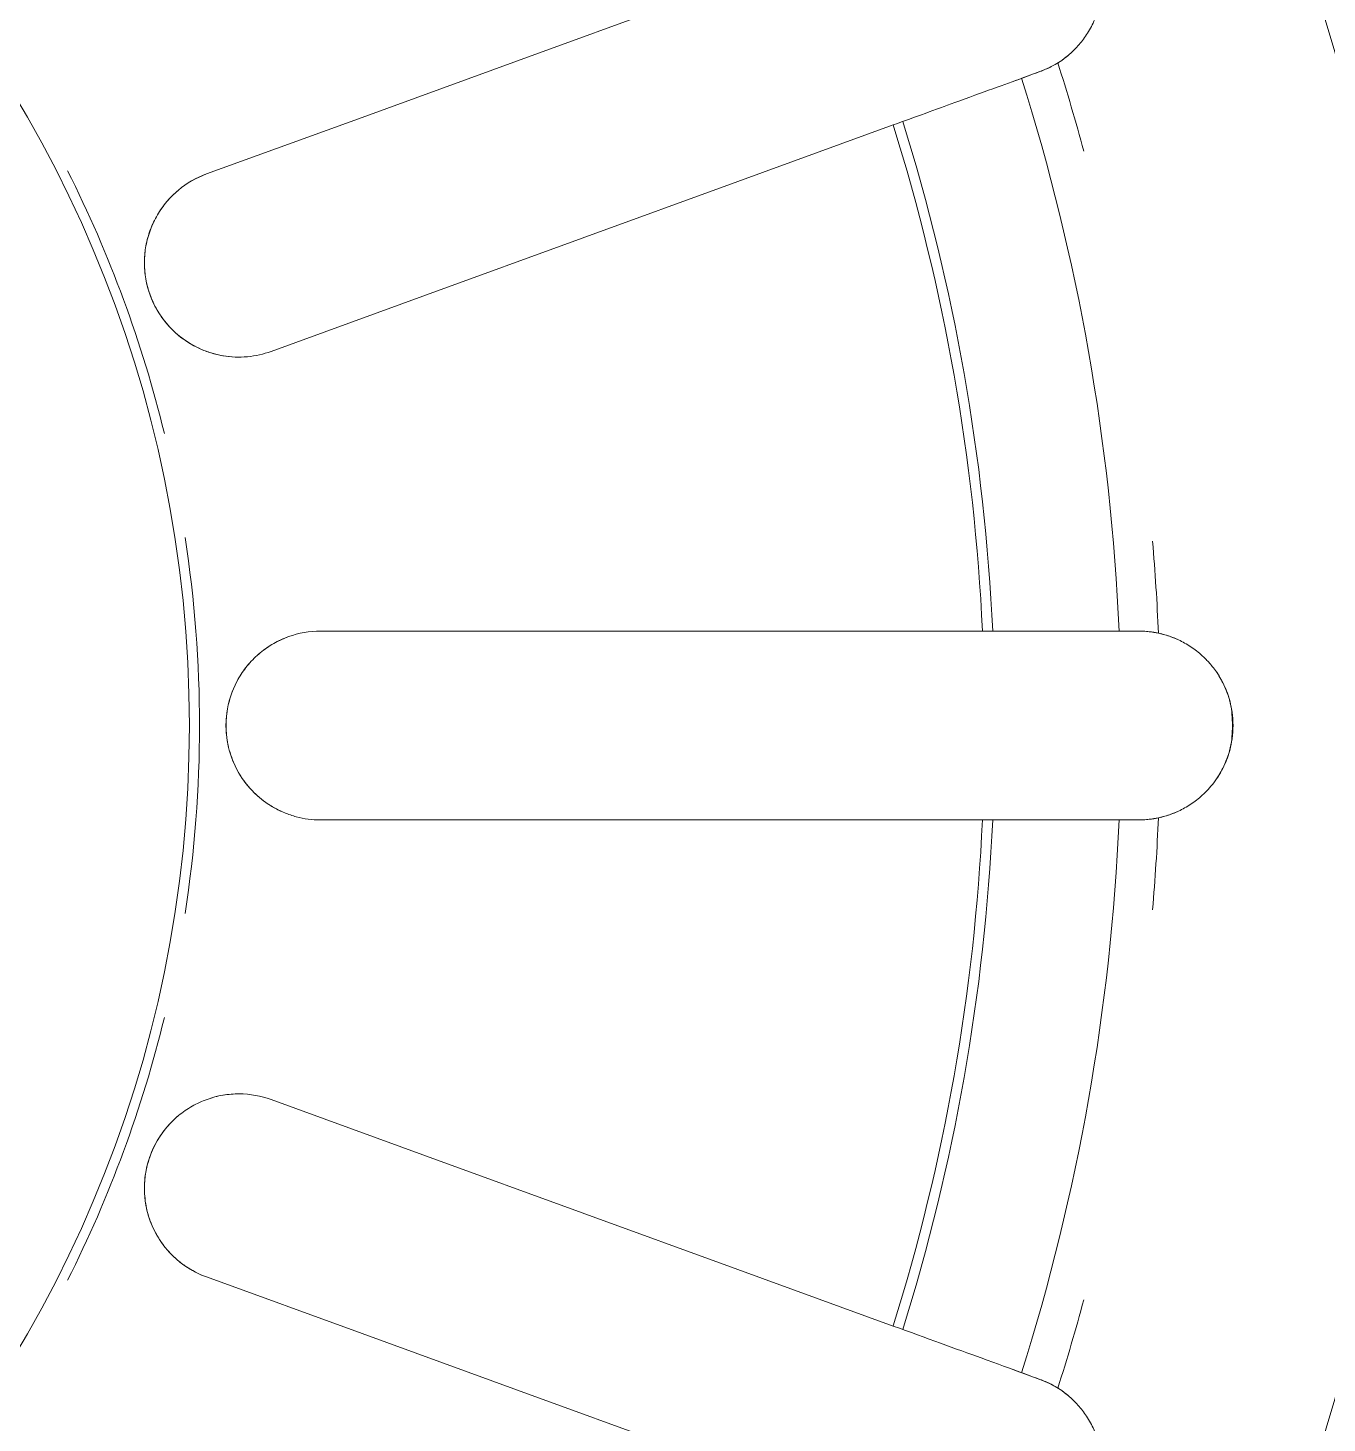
# Model space of a CAD drawing. Header units: millimetres. Extents: x -11245 to 9283, y -22520 to -3800.
# Drawn here: x -7519.77 to -7499.13, y -15416.81 to -15394.64 of the extents above; entities that cross this region are included whole.
import ezdxf

# ---------------------------------------------------------------- set-up
doc = ezdxf.new("R2010")
doc.units = ezdxf.units.MM
doc.layers.add('A-GENM', color=13, linetype='Continuous', lineweight=9)
doc.layers.add('G-IMPT', color=8, linetype='Continuous', lineweight=9)

# ---------------------------------------------------------------- blocks, each defined once
blk = doc.blocks.new('CRT_MGN_COZ_Fogão a lenha completo - CRT_MGN_COZ_Fogão a lenha completo-5005769-PAGINAÇÃO DE PISO TÉRREO')
at = {"layer": 'G-IMPT', "flags": 128}
for points in [[(2471.564, -87.575), (2472.464, -85.104), (2473.363, -82.633), (2474.263, -80.162), (2475.162, -77.69)], [(2492.688, -77.69), (2493.587, -80.162), (2494.487, -82.633), (2495.386, -85.104), (2496.286, -87.575)], [(2477.981, -78.716), (2477.082, -81.188), (2476.182, -83.659), (2475.283, -86.13), (2474.383, -88.601)], [(2493.467, -88.601), (2492.567, -86.13), (2491.668, -83.659), (2490.768, -81.188), (2489.869, -78.716)], [(2482.425, -90.019), (2482.425, -87.39), (2482.425, -84.76), (2482.425, -82.13), (2482.425, -79.5)], [(2485.425, -79.5), (2485.425, -82.13), (2485.425, -84.76), (2485.425, -87.39), (2485.425, -90.019)], [(2473.641, -90.642), (2473.588, -90.787), (2473.535, -90.932)], [(2494.315, -90.932), (2494.262, -90.787), (2494.209, -90.642)], [(2482.425, -92.5), (2482.425, -92.345), (2482.425, -92.191)], [(2485.425, -92.191), (2485.425, -92.345), (2485.425, -92.5)]]:
    blk.add_lwpolyline(points, dxfattribs=at)
at = {"layer": 'G-IMPT'}
for centre, radius, start, end in [((2481.925, -58), 58.454, 90, 270), ((2481.925, -58), 57.5, 90, 270), ((2483.925, -58), 41, 90, 270), ((2483.925, -58), 41, 270, 90), ((2483.925, -58), 57.5, 180, 296.25141), ((2483.925, -58), 56.5, 180, 0), ((2483.925, -58), 42, 180, 270), ((2483.925, -58), 41.108, 180, 360), ((2483.925, -58), 41, 180, 270), ((2483.925, -58), 40.608, 180, 0), ((2483.925, -58), 39.099, 180, 360), ((2483.925, -58), 19.418, 180, 0), ((2483.925, -58), 41, 270, 0), ((2483.925, -58), 42, 270, 0), ((2481.925, -58), 58.454, 270, 344.11765), ((2483.925, -58), 19.579, 243.2443, 256.2957), ((2483.925, -58), 19.579, 283.7043, 296.7557), ((2483.925, -58), 19.579, 261.2249, 278.7751), ((2483.925, -58), 32.054, 252.6822, 267.3178), ((2483.925, -58), 32.054, 272.6822, 287.3178), ((2483.925, -58), 32.216, 252.6687, 267.3313), ((2483.925, -58), 32.216, 272.6687, 287.3313), ((2483.925, -58), 34.223, 252.5121, 267.4879), ((2483.925, -58), 34.223, 272.5121, 287.4879), ((2483.925, -58), 34.845, 252.4126, 254.8187), ((2483.925, -58), 34.845, 285.1811, 287.5874), ((2483.925, -58), 34.845, 265.1811, 267.5874), ((2483.925, -58), 34.845, 272.4126, 274.8187)]:
    blk.add_arc(centre, radius, start, end, dxfattribs=at)
for points, knots in [([(2475.162, -77.69), (2475.206, -77.569), (2475.296, -77.396), (2475.458, -77.192), (2475.598, -77.057), (2475.754, -76.94), (2475.983, -76.813), (2476.34, -76.697), (2476.833, -76.694), (2477.341, -76.879), (2477.683, -77.169), (2477.882, -77.459), (2477.992, -77.697), (2478.058, -77.95), (2478.086, -78.296), (2478.04, -78.555), (2477.981, -78.716)], [-1, -1, -1, -1, -0.916667, -0.875, -0.833333, -0.791667, -0.75, -0.666667, -0.555556, -0.444444, -0.333333, -0.277778, -0.222222, -0.166667, -0.111111, 0, 0, 0, 0]), ([(2475.162, -77.69), (2475.239, -77.48), (2475.41, -77.214), (2475.711, -76.966), (2475.896, -76.861), (2476.048, -76.795), (2476.207, -76.745), (2476.365, -76.715), (2476.531, -76.702), (2476.7, -76.706), (2476.861, -76.728), (2477.021, -76.77), (2477.18, -76.83), (2477.356, -76.918), (2477.545, -77.054), (2477.733, -77.241), (2477.881, -77.459), (2478.029, -77.777), (2478.072, -78.039), (2478.072, -78.21)], [-1, -1, -1, -1, -0.8611111, -0.7916667, -0.7569444, -0.7222222, -0.6875, -0.6527778, -0.6180556, -0.5833333, -0.5486111, -0.5138889, -0.4791667, -0.4444444, -0.3888889, -0.3333333, -0.2777778, -0.2222222, -0.1111111, -0.1111111, -0.1111111, -0.1111111]), ([(2489.869, -78.716), (2489.825, -78.595), (2489.782, -78.405), (2489.775, -78.145), (2489.796, -77.951), (2489.841, -77.761), (2489.934, -77.516), (2490.133, -77.198), (2490.509, -76.879), (2491.016, -76.694), (2491.465, -76.697), (2491.804, -76.79), (2492.041, -76.903), (2492.254, -77.054), (2492.499, -77.301), (2492.629, -77.529), (2492.688, -77.69)], [-1, -1, -1, -1, -0.916667, -0.875, -0.833333, -0.791667, -0.75, -0.666667, -0.555556, -0.444444, -0.333333, -0.277778, -0.222222, -0.166667, -0.111111, 0, 0, 0, 0]), ([(2489.784, -78.081), (2489.793, -77.973), (2489.824, -77.809), (2489.898, -77.609), (2489.973, -77.461), (2490.062, -77.321), (2490.163, -77.196), (2490.282, -77.079), (2490.414, -76.974), (2490.552, -76.888), (2490.702, -76.816), (2490.862, -76.76), (2491.053, -76.715), (2491.286, -76.697), (2491.55, -76.72), (2491.803, -76.792), (2492.121, -76.94), (2492.456, -77.228), (2492.627, -77.522), (2492.688, -77.69)], [-0.8611111, -0.8611111, -0.8611111, -0.8611111, -0.7916667, -0.7569444, -0.7222222, -0.6875, -0.6527778, -0.6180556, -0.5833333, -0.5486111, -0.5138889, -0.4791667, -0.4444444, -0.3888889, -0.3333333, -0.2777778, -0.2222222, -0.1111111, 0, 0, 0, 0]), ([(2482.425, -79.5), (2482.425, -79.371), (2482.45, -79.177), (2482.533, -78.931), (2482.618, -78.756), (2482.725, -78.593), (2482.896, -78.395), (2483.192, -78.164), (2483.655, -77.992), (2484.195, -77.992), (2484.616, -78.148), (2484.902, -78.352), (2485.086, -78.539), (2485.235, -78.754), (2485.38, -79.069), (2485.425, -79.328), (2485.425, -79.5)], [-1, -1, -1, -1, -0.916667, -0.875, -0.833333, -0.791667, -0.75, -0.666667, -0.555556, -0.444444, -0.333333, -0.277778, -0.222222, -0.166667, -0.111111, 0, 0, 0, 0]), ([(2482.562, -78.874), (2482.608, -78.776), (2482.693, -78.632), (2482.831, -78.47), (2482.952, -78.356), (2483.084, -78.255), (2483.221, -78.172), (2483.373, -78.103), (2483.534, -78.049), (2483.692, -78.015), (2483.857, -77.999), (2484.027, -78.001), (2484.222, -78.024), (2484.447, -78.087), (2484.688, -78.199), (2484.901, -78.353), (2485.149, -78.601), (2485.279, -78.832), (2485.337, -78.993)], [-0.8611111, -0.8611111, -0.8611111, -0.8611111, -0.7916667, -0.7569444, -0.7222222, -0.6875, -0.6527778, -0.6180556, -0.5833333, -0.5486111, -0.5138889, -0.4791667, -0.4444444, -0.3888889, -0.3333333, -0.2777778, -0.2222222, -0.1111111, -0.1111111, -0.1111111, -0.1111111]), ([(2474.383, -88.601), (2474.193, -89.125), (2473.9, -89.931), (2473.701, -90.476), (2473.641, -90.642)], [-1, -1, -1, -1, -0.4, 0, 0, 0, 0]), ([(2494.209, -90.642), (2494.119, -90.393), (2493.894, -89.777), (2493.594, -88.951), (2493.467, -88.601)], [-1, -1, -1, -1, -0.4, 0, 0, 0, 0]), ([(2473.535, -90.932), (2473.513, -90.992), (2473.461, -91.111), (2473.374, -91.256), (2473.291, -91.365), (2473.224, -91.443), (2473.149, -91.518), (2473.065, -91.591), (2472.973, -91.659), (2472.875, -91.72), (2472.757, -91.782), (2472.631, -91.834), (2472.491, -91.876), (2472.353, -91.905), (2472.189, -91.921), (2472.016, -91.919), (2471.82, -91.893), (2471.612, -91.834), (2471.414, -91.746), (2471.247, -91.64), (2471.113, -91.53), (2470.997, -91.412), (2470.901, -91.291), (2470.823, -91.168), (2470.761, -91.048), (2470.715, -90.934), (2470.679, -90.824), (2470.653, -90.713), (2470.635, -90.603), (2470.626, -90.497), (2470.624, -90.394), (2470.631, -90.257), (2470.657, -90.091), (2470.694, -89.966), (2470.716, -89.906)], [-1, -1, -1, -1, -0.944444, -0.888889, -0.861111, -0.833333, -0.805556, -0.777778, -0.75, -0.722222, -0.694444, -0.659722, -0.638889, -0.611111, -0.583333, -0.555556, -0.527778, -0.5, -0.472222, -0.444444, -0.416667, -0.388889, -0.361111, -0.333333, -0.305556, -0.277778, -0.25, -0.222222, -0.194444, -0.166667, -0.138889, -0.111111, -0.055556, 0, 0, 0, 0]), ([(2497.134, -89.906), (2497.156, -89.966), (2497.193, -90.091), (2497.219, -90.258), (2497.226, -90.394), (2497.224, -90.497), (2497.215, -90.603), (2497.197, -90.713), (2497.171, -90.824), (2497.135, -90.934), (2497.085, -91.057), (2497.021, -91.178), (2496.941, -91.3), (2496.854, -91.411), (2496.739, -91.529), (2496.605, -91.639), (2496.438, -91.744), (2496.241, -91.834), (2496.032, -91.892), (2495.837, -91.919), (2495.663, -91.921), (2495.498, -91.905), (2495.347, -91.874), (2495.208, -91.83), (2495.084, -91.778), (2494.975, -91.721), (2494.877, -91.659), (2494.785, -91.591), (2494.701, -91.518), (2494.626, -91.443), (2494.559, -91.365), (2494.476, -91.256), (2494.389, -91.111), (2494.337, -90.992), (2494.315, -90.932)], [-1, -1, -1, -1, -0.944444, -0.888889, -0.861111, -0.833333, -0.805556, -0.777778, -0.75, -0.722222, -0.694444, -0.659722, -0.638889, -0.611111, -0.583333, -0.555556, -0.527778, -0.5, -0.472222, -0.444444, -0.416667, -0.388889, -0.361111, -0.333333, -0.305556, -0.277778, -0.25, -0.222222, -0.194444, -0.166667, -0.138889, -0.111111, -0.055556, 0, 0, 0, 0]), ([(2482.425, -92.191), (2482.425, -91.926), (2482.425, -91.27), (2482.425, -90.391), (2482.425, -90.019)], [-1, -1, -1, -1, -0.4, 0, 0, 0, 0]), ([(2485.425, -90.019), (2485.425, -90.577), (2485.425, -91.434), (2485.425, -92.014), (2485.425, -92.191)], [-1, -1, -1, -1, -0.4, 0, 0, 0, 0]), ([(2485.425, -92.5), (2485.425, -92.564), (2485.417, -92.693), (2485.384, -92.859), (2485.344, -92.989), (2485.307, -93.086), (2485.263, -93.182), (2485.208, -93.279), (2485.145, -93.375), (2485.074, -93.466), (2484.985, -93.565), (2484.884, -93.656), (2484.767, -93.744), (2484.647, -93.818), (2484.499, -93.889), (2484.335, -93.947), (2484.142, -93.989), (2483.926, -94.005), (2483.71, -93.989), (2483.518, -93.947), (2483.353, -93.89), (2483.204, -93.819), (2483.073, -93.738), (2482.957, -93.649), (2482.858, -93.557), (2482.776, -93.466), (2482.705, -93.375), (2482.642, -93.279), (2482.587, -93.182), (2482.543, -93.086), (2482.506, -92.989), (2482.466, -92.859), (2482.433, -92.693), (2482.425, -92.564), (2482.425, -92.5)], [-1, -1, -1, -1, -0.944444, -0.888889, -0.861111, -0.833333, -0.805556, -0.777778, -0.75, -0.722222, -0.694444, -0.659722, -0.638889, -0.611111, -0.583333, -0.555556, -0.527778, -0.5, -0.472222, -0.444444, -0.416667, -0.388889, -0.361111, -0.333333, -0.305556, -0.277778, -0.25, -0.222222, -0.194444, -0.166667, -0.138889, -0.111111, -0.055556, 0, 0, 0, 0])]:
    blk.add_open_spline(points, degree=3, knots=knots, dxfattribs=at)
for points in [[(2473.535, -90.932), (2473.583, -90.8), (2473.637, -90.652), (2473.695, -90.492)], [(2494.154, -90.49), (2494.213, -90.651), (2494.267, -90.799), (2494.315, -90.932)], [(2473.396, -91.216), (2473.421, -91.176), (2473.47, -91.089), (2473.515, -90.987), (2473.535, -90.932)], [(2494.315, -90.932), (2494.335, -90.987), (2494.38, -91.089), (2494.429, -91.176), (2494.454, -91.216)], [(2473.396, -91.216), (2473.368, -91.263), (2473.304, -91.354), (2473.227, -91.439), (2473.186, -91.48)], [(2494.664, -91.48), (2494.623, -91.439), (2494.545, -91.354), (2494.482, -91.263), (2494.454, -91.216)], [(2482.425, -92.031), (2482.425, -92.202), (2482.425, -92.359), (2482.425, -92.5)], [(2485.425, -92.5), (2485.425, -92.359), (2485.425, -92.202), (2485.425, -92.031)], [(2482.425, -92.5), (2482.425, -92.558), (2482.432, -92.669), (2482.448, -92.768), (2482.458, -92.814)], [(2485.392, -92.814), (2485.402, -92.768), (2485.418, -92.669), (2485.425, -92.558), (2485.425, -92.5)], [(2482.566, -93.134), (2482.541, -93.081), (2482.497, -92.975), (2482.469, -92.868), (2482.458, -92.814)], [(2485.392, -92.814), (2485.381, -92.868), (2485.353, -92.975), (2485.309, -93.081), (2485.284, -93.134)], [(2484.77, -93.74), (2484.735, -93.762), (2484.662, -93.805), (2484.54, -93.87), (2484.407, -93.926), (2484.265, -93.965), (2484.104, -93.985), (2483.924, -93.992), (2483.744, -93.985), (2483.583, -93.964), (2483.442, -93.926), (2483.308, -93.87), (2483.187, -93.805), (2483.114, -93.761), (2483.08, -93.739)]]:
    blk.add_open_spline(points, degree=3, dxfattribs=at)
blk = doc.blocks.new('CRT_MGN_COZ_Fogão a lenha completo - CRT_MGN_COZ_Fogão a lenha completo-V26-PAGINAÇÃO DE PISO TÉRREO')
at = {"layer": 'G-IMPT', "flags": 128}
for points in [[(2471.564, -87.575), (2472.464, -85.104), (2473.363, -82.633), (2474.263, -80.162), (2475.162, -77.69)], [(2492.688, -77.69), (2493.587, -80.162), (2494.487, -82.633), (2495.386, -85.104), (2496.286, -87.575)], [(2477.981, -78.716), (2477.082, -81.188), (2476.182, -83.659), (2475.283, -86.13), (2474.383, -88.601)], [(2493.467, -88.601), (2492.567, -86.13), (2491.668, -83.659), (2490.768, -81.188), (2489.869, -78.716)], [(2482.425, -90.019), (2482.425, -87.39), (2482.425, -84.76), (2482.425, -82.13), (2482.425, -79.5)], [(2485.425, -79.5), (2485.425, -82.13), (2485.425, -84.76), (2485.425, -87.39), (2485.425, -90.019)], [(2473.641, -90.642), (2473.588, -90.787), (2473.535, -90.932)], [(2494.315, -90.932), (2494.262, -90.787), (2494.209, -90.642)], [(2482.425, -92.5), (2482.425, -92.345), (2482.425, -92.191)], [(2485.425, -92.191), (2485.425, -92.345), (2485.425, -92.5)]]:
    blk.add_lwpolyline(points, dxfattribs=at)
at = {"layer": 'G-IMPT'}
for centre, radius, start, end in [((2481.925, -58), 58.454, 90, 270), ((2481.925, -58), 57.5, 90, 270), ((2483.925, -58), 41, 90, 270), ((2483.925, -58), 41, 270, 90), ((2483.925, -58), 57.5, 180, 296.25141), ((2483.925, -58), 56.5, 180, 0), ((2483.925, -58), 42, 180, 270), ((2483.925, -58), 41.108, 180, 360), ((2483.925, -58), 41, 180, 270), ((2483.925, -58), 40.608, 180, 0), ((2483.925, -58), 39.099, 180, 360), ((2483.925, -58), 19.418, 180, 0), ((2483.925, -58), 41, 270, 0), ((2483.925, -58), 42, 270, 0), ((2481.925, -58), 58.454, 270, 344.11765), ((2483.925, -58), 19.579, 243.2443, 256.2957), ((2483.925, -58), 19.579, 283.7043, 296.7557), ((2483.925, -58), 19.579, 261.2249, 278.7751), ((2483.925, -58), 32.054, 252.6822, 267.3178), ((2483.925, -58), 32.054, 272.6822, 287.3178), ((2483.925, -58), 32.216, 252.6687, 267.3313), ((2483.925, -58), 32.216, 272.6687, 287.3313), ((2483.925, -58), 34.223, 252.5121, 267.4879), ((2483.925, -58), 34.223, 272.5121, 287.4879), ((2483.925, -58), 34.845, 252.4126, 254.8187), ((2483.925, -58), 34.845, 285.1811, 287.5874), ((2483.925, -58), 34.845, 265.1811, 267.5874), ((2483.925, -58), 34.845, 272.4126, 274.8187)]:
    blk.add_arc(centre, radius, start, end, dxfattribs=at)
for points, knots in [([(2475.162, -77.69), (2475.206, -77.569), (2475.296, -77.396), (2475.458, -77.192), (2475.598, -77.057), (2475.754, -76.94), (2475.983, -76.813), (2476.34, -76.697), (2476.833, -76.694), (2477.341, -76.879), (2477.683, -77.169), (2477.882, -77.459), (2477.992, -77.697), (2478.058, -77.95), (2478.086, -78.296), (2478.04, -78.555), (2477.981, -78.716)], [-1, -1, -1, -1, -0.916667, -0.875, -0.833333, -0.791667, -0.75, -0.666667, -0.555556, -0.444444, -0.333333, -0.277778, -0.222222, -0.166667, -0.111111, 0, 0, 0, 0]), ([(2475.162, -77.69), (2475.239, -77.48), (2475.41, -77.214), (2475.711, -76.966), (2475.896, -76.861), (2476.048, -76.795), (2476.207, -76.745), (2476.365, -76.715), (2476.531, -76.702), (2476.7, -76.706), (2476.861, -76.728), (2477.021, -76.77), (2477.18, -76.83), (2477.356, -76.918), (2477.545, -77.054), (2477.733, -77.241), (2477.881, -77.459), (2478.029, -77.777), (2478.072, -78.039), (2478.072, -78.21)], [-1, -1, -1, -1, -0.8611111, -0.7916667, -0.7569444, -0.7222222, -0.6875, -0.6527778, -0.6180556, -0.5833333, -0.5486111, -0.5138889, -0.4791667, -0.4444444, -0.3888889, -0.3333333, -0.2777778, -0.2222222, -0.1111111, -0.1111111, -0.1111111, -0.1111111]), ([(2489.869, -78.716), (2489.825, -78.595), (2489.782, -78.405), (2489.775, -78.145), (2489.796, -77.951), (2489.841, -77.761), (2489.934, -77.516), (2490.133, -77.198), (2490.509, -76.879), (2491.016, -76.694), (2491.465, -76.697), (2491.804, -76.79), (2492.041, -76.903), (2492.254, -77.054), (2492.499, -77.301), (2492.629, -77.529), (2492.688, -77.69)], [-1, -1, -1, -1, -0.916667, -0.875, -0.833333, -0.791667, -0.75, -0.666667, -0.555556, -0.444444, -0.333333, -0.277778, -0.222222, -0.166667, -0.111111, 0, 0, 0, 0]), ([(2489.784, -78.081), (2489.793, -77.973), (2489.824, -77.809), (2489.898, -77.609), (2489.973, -77.461), (2490.062, -77.321), (2490.163, -77.196), (2490.282, -77.079), (2490.414, -76.974), (2490.552, -76.888), (2490.702, -76.816), (2490.862, -76.76), (2491.053, -76.715), (2491.286, -76.697), (2491.55, -76.72), (2491.803, -76.792), (2492.121, -76.94), (2492.456, -77.228), (2492.627, -77.522), (2492.688, -77.69)], [-0.8611111, -0.8611111, -0.8611111, -0.8611111, -0.7916667, -0.7569444, -0.7222222, -0.6875, -0.6527778, -0.6180556, -0.5833333, -0.5486111, -0.5138889, -0.4791667, -0.4444444, -0.3888889, -0.3333333, -0.2777778, -0.2222222, -0.1111111, 0, 0, 0, 0]), ([(2482.425, -79.5), (2482.425, -79.371), (2482.45, -79.177), (2482.533, -78.931), (2482.618, -78.756), (2482.725, -78.593), (2482.896, -78.395), (2483.192, -78.164), (2483.655, -77.992), (2484.195, -77.992), (2484.616, -78.148), (2484.902, -78.352), (2485.086, -78.539), (2485.235, -78.754), (2485.38, -79.069), (2485.425, -79.328), (2485.425, -79.5)], [-1, -1, -1, -1, -0.916667, -0.875, -0.833333, -0.791667, -0.75, -0.666667, -0.555556, -0.444444, -0.333333, -0.277778, -0.222222, -0.166667, -0.111111, 0, 0, 0, 0]), ([(2482.562, -78.874), (2482.608, -78.776), (2482.693, -78.632), (2482.831, -78.47), (2482.952, -78.356), (2483.084, -78.255), (2483.221, -78.172), (2483.373, -78.103), (2483.534, -78.049), (2483.692, -78.015), (2483.857, -77.999), (2484.027, -78.001), (2484.222, -78.024), (2484.447, -78.087), (2484.688, -78.199), (2484.901, -78.353), (2485.149, -78.601), (2485.279, -78.832), (2485.337, -78.993)], [-0.8611111, -0.8611111, -0.8611111, -0.8611111, -0.7916667, -0.7569444, -0.7222222, -0.6875, -0.6527778, -0.6180556, -0.5833333, -0.5486111, -0.5138889, -0.4791667, -0.4444444, -0.3888889, -0.3333333, -0.2777778, -0.2222222, -0.1111111, -0.1111111, -0.1111111, -0.1111111]), ([(2474.383, -88.601), (2474.193, -89.125), (2473.9, -89.931), (2473.701, -90.476), (2473.641, -90.642)], [-1, -1, -1, -1, -0.4, 0, 0, 0, 0]), ([(2494.209, -90.642), (2494.119, -90.393), (2493.894, -89.777), (2493.594, -88.951), (2493.467, -88.601)], [-1, -1, -1, -1, -0.4, 0, 0, 0, 0]), ([(2473.535, -90.932), (2473.513, -90.992), (2473.461, -91.111), (2473.374, -91.256), (2473.291, -91.365), (2473.224, -91.443), (2473.149, -91.518), (2473.065, -91.591), (2472.973, -91.659), (2472.875, -91.72), (2472.757, -91.782), (2472.631, -91.834), (2472.491, -91.876), (2472.353, -91.905), (2472.189, -91.921), (2472.016, -91.919), (2471.82, -91.893), (2471.612, -91.834), (2471.414, -91.746), (2471.247, -91.64), (2471.113, -91.53), (2470.997, -91.412), (2470.901, -91.291), (2470.823, -91.168), (2470.761, -91.048), (2470.715, -90.934), (2470.679, -90.824), (2470.653, -90.713), (2470.635, -90.603), (2470.626, -90.497), (2470.624, -90.394), (2470.631, -90.257), (2470.657, -90.091), (2470.694, -89.966), (2470.716, -89.906)], [-1, -1, -1, -1, -0.944444, -0.888889, -0.861111, -0.833333, -0.805556, -0.777778, -0.75, -0.722222, -0.694444, -0.659722, -0.638889, -0.611111, -0.583333, -0.555556, -0.527778, -0.5, -0.472222, -0.444444, -0.416667, -0.388889, -0.361111, -0.333333, -0.305556, -0.277778, -0.25, -0.222222, -0.194444, -0.166667, -0.138889, -0.111111, -0.055556, 0, 0, 0, 0]), ([(2497.134, -89.906), (2497.156, -89.966), (2497.193, -90.091), (2497.219, -90.258), (2497.226, -90.394), (2497.224, -90.497), (2497.215, -90.603), (2497.197, -90.713), (2497.171, -90.824), (2497.135, -90.934), (2497.085, -91.057), (2497.021, -91.178), (2496.941, -91.3), (2496.854, -91.411), (2496.739, -91.529), (2496.605, -91.639), (2496.438, -91.744), (2496.241, -91.834), (2496.032, -91.892), (2495.837, -91.919), (2495.663, -91.921), (2495.498, -91.905), (2495.347, -91.874), (2495.208, -91.83), (2495.084, -91.778), (2494.975, -91.721), (2494.877, -91.659), (2494.785, -91.591), (2494.701, -91.518), (2494.626, -91.443), (2494.559, -91.365), (2494.476, -91.256), (2494.389, -91.111), (2494.337, -90.992), (2494.315, -90.932)], [-1, -1, -1, -1, -0.944444, -0.888889, -0.861111, -0.833333, -0.805556, -0.777778, -0.75, -0.722222, -0.694444, -0.659722, -0.638889, -0.611111, -0.583333, -0.555556, -0.527778, -0.5, -0.472222, -0.444444, -0.416667, -0.388889, -0.361111, -0.333333, -0.305556, -0.277778, -0.25, -0.222222, -0.194444, -0.166667, -0.138889, -0.111111, -0.055556, 0, 0, 0, 0]), ([(2482.425, -92.191), (2482.425, -91.926), (2482.425, -91.27), (2482.425, -90.391), (2482.425, -90.019)], [-1, -1, -1, -1, -0.4, 0, 0, 0, 0]), ([(2485.425, -90.019), (2485.425, -90.577), (2485.425, -91.434), (2485.425, -92.014), (2485.425, -92.191)], [-1, -1, -1, -1, -0.4, 0, 0, 0, 0]), ([(2485.425, -92.5), (2485.425, -92.564), (2485.417, -92.693), (2485.384, -92.859), (2485.344, -92.989), (2485.307, -93.086), (2485.263, -93.182), (2485.208, -93.279), (2485.145, -93.375), (2485.074, -93.466), (2484.985, -93.565), (2484.884, -93.656), (2484.767, -93.744), (2484.647, -93.818), (2484.499, -93.889), (2484.335, -93.947), (2484.142, -93.989), (2483.926, -94.005), (2483.71, -93.989), (2483.518, -93.947), (2483.353, -93.89), (2483.204, -93.819), (2483.073, -93.738), (2482.957, -93.649), (2482.858, -93.557), (2482.776, -93.466), (2482.705, -93.375), (2482.642, -93.279), (2482.587, -93.182), (2482.543, -93.086), (2482.506, -92.989), (2482.466, -92.859), (2482.433, -92.693), (2482.425, -92.564), (2482.425, -92.5)], [-1, -1, -1, -1, -0.944444, -0.888889, -0.861111, -0.833333, -0.805556, -0.777778, -0.75, -0.722222, -0.694444, -0.659722, -0.638889, -0.611111, -0.583333, -0.555556, -0.527778, -0.5, -0.472222, -0.444444, -0.416667, -0.388889, -0.361111, -0.333333, -0.305556, -0.277778, -0.25, -0.222222, -0.194444, -0.166667, -0.138889, -0.111111, -0.055556, 0, 0, 0, 0])]:
    blk.add_open_spline(points, degree=3, knots=knots, dxfattribs=at)
for points in [[(2473.535, -90.932), (2473.583, -90.8), (2473.637, -90.652), (2473.695, -90.492)], [(2494.154, -90.49), (2494.213, -90.651), (2494.267, -90.799), (2494.315, -90.932)], [(2473.396, -91.216), (2473.421, -91.176), (2473.47, -91.089), (2473.515, -90.987), (2473.535, -90.932)], [(2494.315, -90.932), (2494.335, -90.987), (2494.38, -91.089), (2494.429, -91.176), (2494.454, -91.216)], [(2473.396, -91.216), (2473.368, -91.263), (2473.304, -91.354), (2473.227, -91.439), (2473.186, -91.48)], [(2494.664, -91.48), (2494.623, -91.439), (2494.545, -91.354), (2494.482, -91.263), (2494.454, -91.216)], [(2482.425, -92.031), (2482.425, -92.202), (2482.425, -92.359), (2482.425, -92.5)], [(2485.425, -92.5), (2485.425, -92.359), (2485.425, -92.202), (2485.425, -92.031)], [(2482.425, -92.5), (2482.425, -92.558), (2482.432, -92.669), (2482.448, -92.768), (2482.458, -92.814)], [(2485.392, -92.814), (2485.402, -92.768), (2485.418, -92.669), (2485.425, -92.558), (2485.425, -92.5)], [(2482.566, -93.134), (2482.541, -93.081), (2482.497, -92.975), (2482.469, -92.868), (2482.458, -92.814)], [(2485.392, -92.814), (2485.381, -92.868), (2485.353, -92.975), (2485.309, -93.081), (2485.284, -93.134)], [(2484.77, -93.74), (2484.735, -93.762), (2484.662, -93.805), (2484.54, -93.87), (2484.407, -93.926), (2484.265, -93.965), (2484.104, -93.985), (2483.924, -93.992), (2483.744, -93.985), (2483.583, -93.964), (2483.442, -93.926), (2483.308, -93.87), (2483.187, -93.805), (2483.114, -93.761), (2483.08, -93.739)]]:
    blk.add_open_spline(points, degree=3, dxfattribs=at)

msp = doc.modelspace()

# ---------------------------------------------------------------- block references
at = {"layer": 'A-GENM', "color": 55, "rotation": 89.99999999999928}
for name in ['CRT_MGN_COZ_Fogão a lenha completo - CRT_MGN_COZ_Fogão a lenha completo-5005769-PAGINAÇÃO DE PISO TÉRREO', 'CRT_MGN_COZ_Fogão a lenha completo - CRT_MGN_COZ_Fogão a lenha completo-V26-PAGINAÇÃO DE PISO TÉRREO']:
    msp.add_blockref(name, (-7594.62, -17889.651), dxfattribs=at)

doc.saveas('drawing.dxf')
